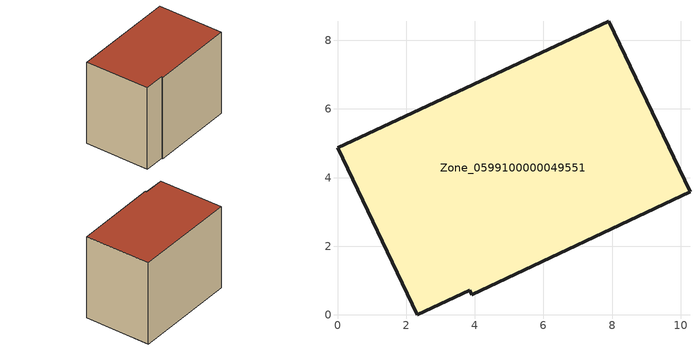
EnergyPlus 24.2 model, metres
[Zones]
Zone_0599100000049551
 floor ground (C_G): 3.86,0.71 2.32,0 0,4.87 7.91,8.56 10.27,3.58 3.91,0.59 z0
 wall outside (C_F): 7.91,8.56 0,4.87 2.32,0 3.86,0.71 3.91,0.59 10.27,3.58 7.91,8.56 z0:7.11
 roof outside (C_R): 3.91,0.59 10.27,3.58 7.91,8.56 0,4.87 2.32,0 3.86,0.71 z7.11
[BUILDING]
Pand.0599100000049551: North Axis=0; Terrain=City; Loads Convergence Tolerance Value=0.04; Temperature Convergence Tolerance Value=0.4; Solar Distribution=FullExterior; Maximum Number of Warmup Days=25; Minimum Number of Warmup Days=1
[Site:Location]
Rotterdam.The.Hague.AP_ZH_NLD Design_Conditions: Latitude=51.96; Longitude=4.45; Time Zone=1; Elevation=-4.5
[SITE:GROUNDTEMPERATURE:BUILDINGSURFACE]
18, 18, 18, 18, 18, 18, 18, 18, 18, 18, 18, 18
[MATERIAL] Thermal Absorptance=0.9; Solar Absorptance=0.7; Visible Absorptance=0.7
Name | Roughness | Thickness | Conductivity | Density | Specific Heat
G.TC.1946 | MediumSmooth | 0.15 | 1 | 540 | 1210
F.TC.1946 | Rough | 0.3 | 0.857143 | 1920 | 840
R.TC.1946 | MediumRough | 0.2 | 0.909091 | 1500 | 1000
[CONSTRUCTION]
C_G: G.TC.1946
C_F: F.TC.1946
C_R: R.TC.1946
[ZONE]
Zone_0599100000049551: Type=1; Multiplier=1; Ceiling Height=Autocalculate; Volume=Autocalculate; Floor Area=autocalculate; Part of Total Floor Area=Yes
[ZONEINFILTRATION:DESIGNFLOWRATE]
Infil_Zone_0599100000049551: Zone or ZoneList or Space or SpaceList=Zone_0599100000049551; Schedule=AlwaysOn; Design Flow Rate Calculation Method=Flow/Area; Flow Rate per Floor Area=0.003; Constant Term Coefficient=1; Temperature Term Coefficient=0; Velocity Term Coefficient=0; Velocity Squared Term Coefficient=0
[HVACTEMPLATE:ZONE:IDEALLOADSAIRSYSTEM]
Zone_0599100000049551: Maximum Heating Supply Air Temperature=50; Minimum Cooling Supply Air Temperature=13; Maximum Heating Supply Air Humidity Ratio=0.0156; Minimum Cooling Supply Air Humidity Ratio=0.0077; Heating Limit=NoLimit; Cooling Limit=NoLimit; Dehumidification Control Type=ConstantSensibleHeatRatio; Cooling Sensible Heat Ratio=0.7; Dehumidification Setpoint=60; Humidification Control Type=None; Humidification Setpoint=30; Outdoor Air Method=None; Outdoor Air Flow Rate per Person=0.00944; Outdoor Air Flow Rate per Zone Floor Area=0; Outdoor Air Flow Rate per Zone=0; Demand Controlled Ventilation Type=None; Outdoor Air Economizer Type=NoEconomizer; Heat Recovery Type=None; Sensible Heat Recovery Effectiveness=0.7; Latent Heat Recovery Effectiveness=0.65
[ZONECONTROL:THERMOSTAT]
ThermostatControl_Zone_0599100000049551: Zone or ZoneList=Zone_0599100000049551; Control Type Schedule=DualSetpointControlType; Control 1=Thermostat_Zone_0599100000049551; Temperature Difference Between Cutout And Setpoint=0
[THERMOSTATSETPOINT:DUALSETPOINT]
Thermostat_Zone_0599100000049551: Heating Setpoint Temperature Schedule=HeatingSetpoint_Zone_0599100000049551; Cooling Setpoint Temperature Schedule=CoolingSetpoint_Zone_0599100000049551
[SCHEDULE:COMPACT]
HeatingSetpoint_Zone_0599100000049551: Through: 12/31, For: AllDays, Until: 24:00, 21
CoolingSetpoint_Zone_0599100000049551: Through: 12/31, For: AllDays, Until: 24:00, 24
DualSetpointControlType: Through: 12/31, For: AllDays, Until: 24:00, 4
AlwaysOn: Through: 12/31, For: AllDays, Until: 24:00, 1
